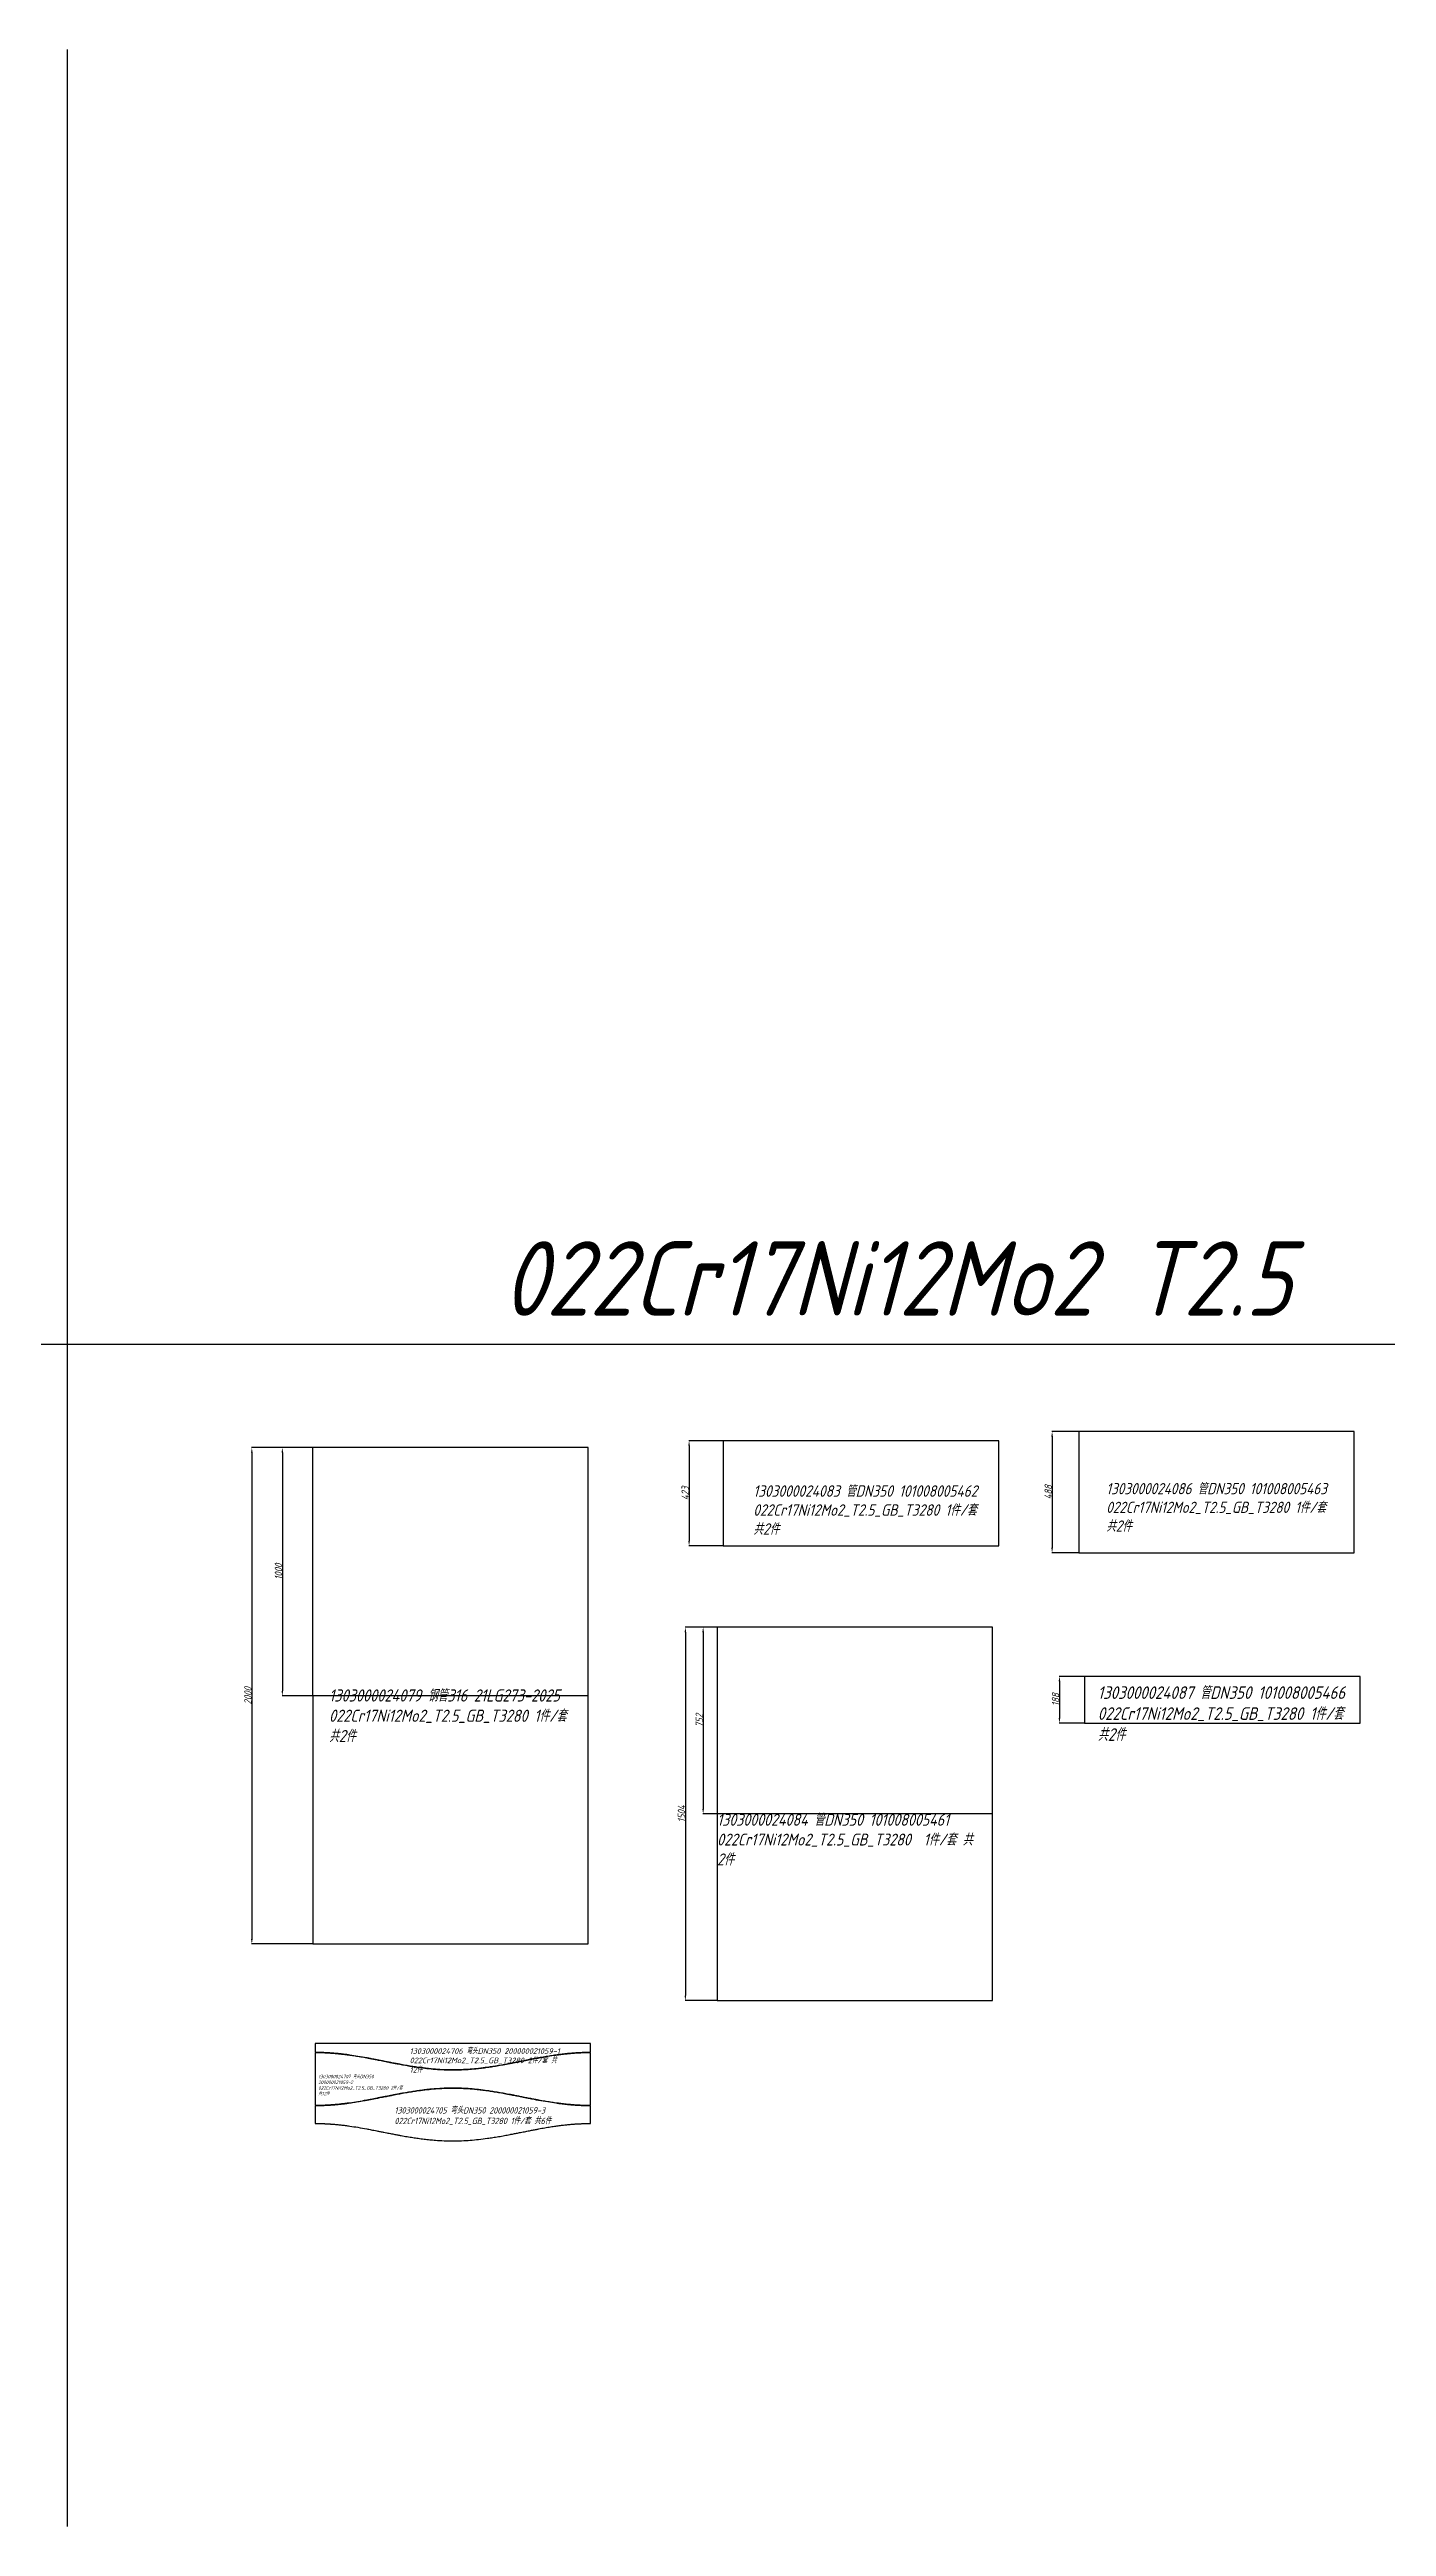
# Model space of a CAD drawing. Header units: millimetres. Extents: x -3655 to 91731, y -8503 to 8404.
# Drawn here: x 73522 to 78910, y -1596 to 8384 of the extents above; entities that cross this region are included whole.
import ezdxf

# ---------------------------------------------------------------- set-up
doc = ezdxf.new("R2010")
doc.units = ezdxf.units.MM
doc.layers.add('SLD-0', color=7, linetype='Continuous')
doc.styles.get("Standard").update_dxf_attribs({"font": 'gbeitc.shx', "bigfont": 'gbcbig.shx'})
doc.dimstyles.new('0000', dxfattribs={"dimtxt": 30, "dimasz": 20, "dimexe": 1.25, "dimexo": 0.625, "dimtad": 1, "dimtxsty": 'Standard', "dimcen": 2.5, "dimazin": 3, "dimtfac": 1, "dimtmove": 0, "dimatfit": 3})

# ---------------------------------------------------------------- blocks, each defined once
blk = doc.blocks.new('1303000024079 钢管316 21LG273-2025')
at = {"layer": 'Defpoints'}
for p, q in [((-1110.1, -5), (-1110, -2005)), ((0, -5), (-1110.1, -5)), ((0.1, -2005), (0, -5)), ((-1110, -2005), (0.1, -2005))]:
    blk.add_line(p, q, dxfattribs=at)
at = {"layer": 'Defpoints', "color": 1}
blk.add_line((0, -1005), (-1110, -1005), dxfattribs=at)
at = {"color": 3, "insert": (-1044.1, -979.2), "char_height": 49.028, "attachment_point": 1}
blk.add_mtext_dynamic_manual_height_columns('1303000024079 钢管316 21LG273-2025 022Cr17Ni12Mo2_T2.5_GB_T3280 1件/套 共2件', width=980.57, gutter_width=245.1, heights=[0], dxfattribs=at)
blk = doc.blocks.new('1303000024083 管DN350 101008005462')
at = {"layer": 'Defpoints'}
for p, q in [((-1110.1, 211.5), (-1110.1, -211.5)), ((0, 211.5), (-1110.1, 211.5)), ((0, -211.5), (0, 211.5)), ((-1110.1, -211.5), (0, -211.5))]:
    blk.add_line(p, q, dxfattribs=at)
at = {"color": 3, "insert": (-989.3, 32.2), "char_height": 45.895, "attachment_point": 1}
blk.add_mtext_dynamic_manual_height_columns('1303000024083 管DN350 101008005462 022Cr17Ni12Mo2_T2.5_GB_T3280 1件/套 共2件', width=917.893, gutter_width=229.5, heights=[0], dxfattribs=at)
blk = doc.blocks.new('1303000024084 管DN350 101008005461')
at = {"layer": 'Defpoints'}
for p, q in [((-1110.1, 752), (-1110.1, -752)), ((0, 752), (-1110.1, 752)), ((0, -752), (0, 752)), ((-1110.1, -752), (0, -752))]:
    blk.add_line(p, q, dxfattribs=at)
at = {"layer": 'Defpoints', "color": 1}
blk.add_line((0, 0), (-1110.1, 0), dxfattribs=at)
at = {"color": 3, "insert": (-1110.1, 0), "char_height": 47.805, "attachment_point": 1}
blk.add_mtext_dynamic_manual_height_columns('1303000024084 管DN350 101008005461 022Cr17Ni12Mo2_T2.5_GB_T3280  1件/套 共2件', width=1026.658, gutter_width=239, heights=[0], dxfattribs=at)
blk = doc.blocks.new('1303000024086 管DN350 101008005463')
at = {"layer": 'Defpoints'}
for p, q in [((0, 0), (-1110.1, 0)), ((0, -488), (0, 0)), ((-1110.1, 0), (-1110.1, -488)), ((-1110.1, -488), (0, -488))]:
    blk.add_line(p, q, dxfattribs=at)
at = {"color": 3, "insert": (-999.8, -207.3), "char_height": 45.125, "attachment_point": 1}
blk.add_mtext_dynamic_manual_height_columns('1303000024086 管DN350 101008005463 022Cr17Ni12Mo2_T2.5_GB_T3280 1件/套 共2件', width=902.494, gutter_width=225.6, heights=[0], dxfattribs=at)
blk = doc.blocks.new('1303000024087 管DN350 101008005466')
at = {"layer": 'Defpoints'}
for p, q in [((-1110.1, 94), (-1110.1, -94)), ((0, 94), (-1110.1, 94)), ((0, -94), (0, 94)), ((-1110.1, -94), (0, -94))]:
    blk.add_line(p, q, dxfattribs=at)
at = {"color": 3, "insert": (-1057.3, 53.8), "char_height": 50.702, "attachment_point": 1}
blk.add_mtext_dynamic_manual_height_columns('1303000024087 管DN350 101008005466 022Cr17Ni12Mo2_T2.5_GB_T3280 1件/套 共2件', width=1014.049, gutter_width=253.5, heights=[0], dxfattribs=at)
blk = doc.blocks.new('*D111')
at = {"color": 0, "lineweight": -2}
for p, q in [((74581.5, 2751.2), (74458.8, 2751.2)), ((74460, 2731.2), (74460, 1771.2)), ((74581.5, 1751.2), (74458.8, 1751.2))]:
    blk.add_line(p, q, dxfattribs=at)
at = {"color": 0}
for points in [[(74456.7, 2731.2), (74463.3, 2731.2), (74460, 2751.2)], [(74456.7, 1771.2), (74463.3, 1771.2), (74460, 1751.2)]]:
    blk.add_solid(points, dxfattribs=at)
at = {"layer": 'Defpoints', "color": 0}
for p in [(74582.1, 2751.2), (74460, 1751.2), (74582.2, 1751.2)]:
    blk.add_point(p, dxfattribs=at)
at = {"color": 0, "insert": (74444.4, 2251.2), "char_height": 30, "attachment_point": 5, "rotation": 90}
blk.add_mtext('1000', dxfattribs=at)
blk = doc.blocks.new('*D112')
at = {"color": 0, "lineweight": -2}
for p, q in [((74581.5, 2751.2), (74335.8, 2751.2)), ((74337, 2731.2), (74337, 771.2)), ((74581.6, 751.2), (74335.8, 751.2))]:
    blk.add_line(p, q, dxfattribs=at)
at = {"color": 0}
for points in [[(74333.7, 2731.2), (74340.4, 2731.2), (74337, 2751.2)], [(74333.7, 771.2), (74340.4, 771.2), (74337, 751.2)]]:
    blk.add_solid(points, dxfattribs=at)
at = {"layer": 'Defpoints', "color": 0}
for p in [(74582.1, 2751.2), (74337, 751.2), (74582.2, 751.2)]:
    blk.add_point(p, dxfattribs=at)
at = {"color": 0, "insert": (74321.4, 1751.2), "char_height": 30, "attachment_point": 5, "rotation": 90}
blk.add_mtext('2000', dxfattribs=at)
blk = doc.blocks.new('*D113')
at = {"color": 0, "lineweight": -2}
for p, q in [((76211.4, 2027.5), (76154.6, 2027.5)), ((76155.8, 2007.5), (76155.8, 1295.5)), ((76211.4, 1275.5), (76154.6, 1275.5))]:
    blk.add_line(p, q, dxfattribs=at)
at = {"color": 0}
for points in [[(76152.5, 2007.5), (76159.1, 2007.5), (76155.8, 2027.5)], [(76152.5, 1295.5), (76159.1, 1295.5), (76155.8, 1275.5)]]:
    blk.add_solid(points, dxfattribs=at)
at = {"layer": 'Defpoints', "color": 0}
for p in [(76212, 2027.5), (76155.8, 1275.5), (76212.1, 1275.5)]:
    blk.add_point(p, dxfattribs=at)
at = {"color": 0, "insert": (76140.2, 1651.5), "char_height": 30, "attachment_point": 5, "rotation": 90}
blk.add_mtext('752', dxfattribs=at)
blk = doc.blocks.new('*D114')
at = {"color": 0, "lineweight": -2}
for p, q in [((76211.4, 2027.5), (76082.9, 2027.5)), ((76084.2, 2007.5), (76084.2, 543.5)), ((76211.5, 523.5), (76082.9, 523.5))]:
    blk.add_line(p, q, dxfattribs=at)
at = {"color": 0}
for points in [[(76080.9, 2007.5), (76087.5, 2007.5), (76084.2, 2027.5)], [(76080.9, 543.5), (76087.5, 543.5), (76084.2, 523.5)]]:
    blk.add_solid(points, dxfattribs=at)
at = {"layer": 'Defpoints', "color": 0}
for p in [(76212, 2027.5), (76084.2, 523.5), (76212.1, 523.5)]:
    blk.add_point(p, dxfattribs=at)
at = {"color": 0, "insert": (76068.6, 1275.5), "char_height": 30, "attachment_point": 5, "rotation": 90}
blk.add_mtext('1504', dxfattribs=at)
blk = doc.blocks.new('*D115')
at = {"color": 0, "lineweight": -2}
for p, q in [((77692.6, 1829.6), (77590.3, 1829.6)), ((77591.6, 1809.6), (77591.6, 1661.6)), ((77692.6, 1641.6), (77590.3, 1641.6))]:
    blk.add_line(p, q, dxfattribs=at)
at = {"color": 0}
for points in [[(77588.3, 1809.6), (77594.9, 1809.6), (77591.6, 1829.6)], [(77588.3, 1661.6), (77594.9, 1661.6), (77591.6, 1641.6)]]:
    blk.add_solid(points, dxfattribs=at)
at = {"layer": 'Defpoints', "color": 0}
for p in [(77693.2, 1829.6), (77591.6, 1641.6), (77693.2, 1641.6)]:
    blk.add_point(p, dxfattribs=at)
at = {"color": 0, "insert": (77576, 1735.6), "char_height": 30, "attachment_point": 5, "rotation": 90}
blk.add_mtext('188', dxfattribs=at)
blk = doc.blocks.new('*D116')
at = {"color": 0, "lineweight": -2}
for p, q in [((76236.4, 2778.4), (76097.9, 2778.4)), ((76099.2, 2758.4), (76099.2, 2375.4)), ((76236.4, 2355.4), (76097.9, 2355.4))]:
    blk.add_line(p, q, dxfattribs=at)
at = {"color": 0}
for points in [[(76095.8, 2758.4), (76102.5, 2758.4), (76099.2, 2778.4)], [(76095.8, 2375.4), (76102.5, 2375.4), (76099.2, 2355.4)]]:
    blk.add_solid(points, dxfattribs=at)
at = {"layer": 'Defpoints', "color": 0}
for p in [(76237, 2778.4), (76099.2, 2355.4), (76237, 2355.4)]:
    blk.add_point(p, dxfattribs=at)
at = {"color": 0, "insert": (76083.5, 2566.9), "char_height": 30, "attachment_point": 5, "rotation": 90}
blk.add_mtext('423', dxfattribs=at)
blk = doc.blocks.new('*D117')
at = {"color": 0, "lineweight": -2}
for p, q in [((77669.3, 2815.6), (77560.8, 2815.6)), ((77562, 2795.6), (77562, 2347.6)), ((77669.3, 2327.6), (77560.8, 2327.6))]:
    blk.add_line(p, q, dxfattribs=at)
at = {"color": 0}
for points in [[(77558.7, 2795.6), (77565.3, 2795.6), (77562, 2815.6)], [(77558.7, 2347.6), (77565.3, 2347.6), (77562, 2327.6)]]:
    blk.add_solid(points, dxfattribs=at)
at = {"layer": 'Defpoints', "color": 0}
for p in [(77669.9, 2815.6), (77562, 2327.6), (77669.9, 2327.6)]:
    blk.add_point(p, dxfattribs=at)
at = {"color": 0, "insert": (77546.4, 2571.6), "char_height": 30, "attachment_point": 5, "rotation": 90}
blk.add_mtext('488', dxfattribs=at)
blk = doc.blocks.new('1303000024705 弯头DN350 200000021059-3')
at = {"layer": 'SLD-0'}
for p, q in [((-1110.1, 35.4), (-1110.1, -35.5)), ((0, -35.4), (0, 35.4))]:
    blk.add_line(p, q, dxfattribs=at)
for points, knots in [([(-277.5, 70.8), (-281.2, 71.5), (-288.4, 72.9), (-298.7, 75), (-308.4, 76.9), (-317.3, 78.6), (-325.6, 80.2), (-333.1, 81.6), (-340, 82.9), (-348.4, 84.4), (-358.6, 86.3), (-370.7, 88.4), (-382.4, 90.3), (-393.8, 92.1), (-404.7, 93.8), (-419.9, 96), (-439.1, 98.5), (-462.3, 101.1), (-500.8, 104.4), (-555, 106.6), (-613.1, 104.3), (-659.6, 99.9), (-690, 96.1), (-716.7, 92.1), (-739.7, 88.3), (-759, 84.9), (-774.5, 82), (-786.4, 79.8), (-800.2, 77.1), (-815.8, 74.1), (-826.8, 71.9), (-832.6, 70.8)], [0, 0, 0, 0, 0.020155, 0.039015, 0.056582, 0.072855, 0.087834, 0.101519, 0.113911, 0.125008, 0.147617, 0.169516, 0.190704, 0.211182, 0.230953, 0.250017, 0.293019, 0.334682, 0.375023, 0.500002, 0.624981, 0.68599, 0.749984, 0.788822, 0.830489, 0.874992, 0.893371, 0.915061, 0.940062, 0.968375, 1, 1, 1, 1]), ([(-832.6, 70.8), (-836.3, 70.1), (-843.4, 68.6), (-853.8, 66.6), (-863.4, 64.7), (-872.4, 62.9), (-880.6, 61.3), (-888.2, 59.8), (-895, 58.6), (-903.4, 57), (-913.7, 55.1), (-925.8, 53), (-937.5, 51), (-948.8, 49.2), (-959.7, 47.5), (-972.9, 45.5), (-988.3, 43.4), (-1005.9, 41.3), (-1023.1, 39.6), (-1036.4, 38.4), (-1045.8, 37.7), (-1051.5, 37.3), (-1057.3, 37), (-1063.1, 36.7), (-1068.9, 36.4), (-1074.7, 36.1), (-1080.5, 35.9), (-1086.4, 35.8), (-1092.3, 35.6), (-1098.2, 35.5), (-1104.1, 35.4), (-1108.1, 35.4), (-1110.1, 35.4)], [0, 0, 0, 0, 0.040308, 0.078028, 0.11316, 0.145704, 0.17566, 0.203028, 0.227808, 0.250001, 0.295221, 0.339016, 0.38139, 0.422345, 0.461881, 0.500003, 0.564761, 0.628004, 0.689745, 0.750002, 0.770434, 0.790936, 0.811509, 0.832154, 0.852872, 0.873663, 0.894529, 0.91547, 0.936486, 0.95758, 0.978751, 1, 1, 1, 1]), ([(0, 35.4), (-1, 35.4), (-3, 35.5), (-6.1, 35.5), (-9.1, 35.5), (-12.1, 35.5), (-15.2, 35.6), (-18.2, 35.6), (-21.2, 35.7), (-24.3, 35.8), (-27.3, 35.9), (-30.3, 36), (-33.4, 36.1), (-36.4, 36.2), (-39.5, 36.3), (-42.5, 36.5), (-45.6, 36.6), (-48.6, 36.8), (-51.7, 36.9), (-54.7, 37.1), (-57.8, 37.3), (-60.8, 37.5), (-63.9, 37.7), (-66.9, 38), (-74.6, 38.5), (-87, 39.6), (-104.2, 41.4), (-121.8, 43.5), (-144.6, 46.6), (-173.7, 51.1), (-199.5, 55.6), (-217.5, 59), (-227.1, 60.8), (-237.9, 63), (-250, 65.3), (-263.3, 68), (-272.6, 69.8), (-277.5, 70.8)], [0, 0, 0, 0, 0.010806, 0.021617, 0.032433, 0.043254, 0.054081, 0.064913, 0.07575, 0.086594, 0.097442, 0.108297, 0.119158, 0.130025, 0.140898, 0.151778, 0.162664, 0.173557, 0.184456, 0.195363, 0.206276, 0.217196, 0.228124, 0.239059, 0.250001, 0.310265, 0.372009, 0.435249, 0.500001, 0.61862, 0.749998, 0.780167, 0.814935, 0.854302, 0.898268, 0.946834, 1, 1, 1, 1]), ([(-1110.1, -35.5), (-1109.1, -35.5), (-1107, -35.5), (-1104, -35.5), (-1101, -35.5), (-1097.9, -35.6), (-1094.9, -35.6), (-1091.9, -35.7), (-1088.8, -35.7), (-1085.8, -35.8), (-1082.8, -35.9), (-1079.7, -36), (-1076.7, -36.1), (-1073.6, -36.2), (-1070.6, -36.4), (-1067.5, -36.5), (-1064.5, -36.7), (-1061.5, -36.8), (-1058.4, -37), (-1055.3, -37.2), (-1052.3, -37.4), (-1049.2, -37.6), (-1046.2, -37.8), (-1043.1, -38), (-1035.5, -38.6), (-1023.1, -39.6), (-1005.9, -41.4), (-988.3, -43.5), (-965.5, -46.6), (-936.4, -51.1), (-910.6, -55.7), (-892.6, -59), (-883, -60.9), (-872.2, -63), (-860.1, -65.4), (-846.7, -68), (-837.4, -69.9), (-832.6, -70.8)], [0, 0, 0, 0, 0.010806, 0.021617, 0.032433, 0.043254, 0.054081, 0.064913, 0.07575, 0.086594, 0.097442, 0.108297, 0.119158, 0.130025, 0.140898, 0.151778, 0.162664, 0.173557, 0.184456, 0.195363, 0.206276, 0.217196, 0.228124, 0.239059, 0.250001, 0.310265, 0.372009, 0.435249, 0.500001, 0.61862, 0.749998, 0.780167, 0.814935, 0.854302, 0.898268, 0.946834, 1, 1, 1, 1]), ([(-832.6, -70.8), (-828.9, -71.6), (-821.7, -73), (-811.3, -75), (-801.7, -76.9), (-792.7, -78.6), (-784.5, -80.2), (-776.9, -81.6), (-770.1, -82.9), (-761.7, -84.5), (-751.4, -86.3), (-739.3, -88.4), (-727.6, -90.4), (-716.3, -92.2), (-705.3, -93.8), (-690.2, -96), (-671, -98.5), (-647.8, -101.1), (-609.3, -104.5), (-555, -106.6), (-496.9, -104.3), (-450.4, -99.9), (-420.1, -96.1), (-393.4, -92.1), (-370.3, -88.4), (-351.1, -85), (-335.6, -82.1), (-323.6, -79.8), (-309.9, -77.2), (-294.3, -74.1), (-283.3, -72), (-277.5, -70.8)], [0, 0, 0, 0, 0.020155, 0.039015, 0.056582, 0.072855, 0.087834, 0.101519, 0.113911, 0.125008, 0.147617, 0.169516, 0.190704, 0.211182, 0.230953, 0.250017, 0.293019, 0.334682, 0.375023, 0.500002, 0.624981, 0.68599, 0.749984, 0.788822, 0.830489, 0.874992, 0.893371, 0.915061, 0.940062, 0.968375, 1, 1, 1, 1]), ([(-277.5, -70.8), (-273.8, -70.1), (-266.7, -68.7), (-256.3, -66.6), (-246.6, -64.7), (-237.7, -62.9), (-229.5, -61.3), (-221.9, -59.9), (-215.1, -58.6), (-206.6, -57), (-196.4, -55.1), (-184.3, -53), (-172.6, -51), (-161.3, -49.2), (-150.3, -47.5), (-137.2, -45.6), (-121.8, -43.5), (-104.2, -41.4), (-87, -39.6), (-73.7, -38.5), (-64.3, -37.8), (-58.5, -37.4), (-52.8, -37), (-47, -36.7), (-41.2, -36.4), (-35.4, -36.2), (-29.5, -36), (-23.7, -35.8), (-17.8, -35.6), (-11.9, -35.5), (-5.9, -35.5), (-2, -35.5), (0, -35.4)], [0, 0, 0, 0, 0.040308, 0.078028, 0.11316, 0.145704, 0.17566, 0.203028, 0.227808, 0.250001, 0.295221, 0.339016, 0.38139, 0.422345, 0.461881, 0.500003, 0.564761, 0.628004, 0.689745, 0.750002, 0.770434, 0.790936, 0.811509, 0.832154, 0.852872, 0.873663, 0.894529, 0.91547, 0.936486, 0.95758, 0.978751, 1, 1, 1, 1])]:
    blk.add_open_spline(points, degree=3, knots=knots, dxfattribs=at)
at = {"color": 3, "insert": (-790, 30), "char_height": 25.537, "attachment_point": 1}
blk.add_mtext_dynamic_manual_height_columns('1303000024705 弯头DN350 200000021059-3 022Cr17Ni12Mo2_T2.5_GB_T3280 1件/套 共6件', width=606.933, gutter_width=127.7, heights=[0], dxfattribs=at)
blk = doc.blocks.new('1303000024707 弯头DN350 200000021059-2')
at = {"layer": 'SLD-0'}
for p, q in [((0, 105.7), (0, -105.7)), ((1110.1, -105.7), (1110.1, 105.7))]:
    blk.add_line(p, q, dxfattribs=at)
for points, knots in [([(277.5, 70.8), (273.8, 71.5), (266.7, 73), (256.3, 75), (246.6, 76.9), (237.7, 78.6), (229.4, 80.2), (221.9, 81.6), (215.1, 82.9), (206.6, 84.4), (196.4, 86.3), (184.3, 88.4), (172.6, 90.3), (161.3, 92.2), (150.3, 93.8), (137.1, 95.7), (121.8, 97.8), (104.2, 99.8), (86.9, 101.6), (73.6, 102.7), (64.1, 103.4), (58.3, 103.8), (52.4, 104.2), (46.6, 104.5), (40.7, 104.8), (34.9, 105), (29.1, 105.2), (23.2, 105.4), (17.4, 105.5), (11.6, 105.6), (5.8, 105.7), (1.9, 105.7), (0, 105.7)], [0, 0, 0, 0, 0.040304, 0.078022, 0.113152, 0.145695, 0.175652, 0.203021, 0.227804, 0.250001, 0.295211, 0.339002, 0.381374, 0.42233, 0.461871, 0.500001, 0.564747, 0.627986, 0.689731, 0.75, 0.770971, 0.791915, 0.812832, 0.833722, 0.854587, 0.875428, 0.896244, 0.917038, 0.93781, 0.95856, 0.97929, 1, 1, 1, 1]), ([(1110.1, 105.7), (1109, 105.7), (1106.8, 105.7), (1103.6, 105.7), (1100.3, 105.6), (1097.1, 105.6), (1093.9, 105.5), (1090.7, 105.5), (1087.5, 105.4), (1084.3, 105.3), (1081.1, 105.2), (1077.9, 105.1), (1074.7, 105), (1071.5, 104.9), (1068.3, 104.7), (1065.2, 104.6), (1062, 104.4), (1058.9, 104.2), (1055.7, 104.1), (1052.6, 103.9), (1049.4, 103.7), (1046.3, 103.5), (1043.2, 103.2), (1035.5, 102.7), (1023.1, 101.6), (1005.9, 99.9), (988.3, 97.8), (965.5, 94.8), (936.4, 90.3), (910.6, 85.8), (892.6, 82.5), (883, 80.7), (872.2, 78.6), (860.1, 76.2), (846.7, 73.6), (837.4, 71.8), (832.6, 70.8)], [0, 0, 0, 0, 0.011601, 0.023178, 0.034732, 0.046263, 0.057771, 0.069256, 0.080719, 0.092158, 0.103575, 0.114969, 0.126342, 0.137692, 0.149019, 0.160325, 0.17161, 0.182872, 0.194113, 0.205333, 0.216531, 0.227708, 0.238864, 0.249999, 0.310261, 0.372005, 0.435246, 0.499999, 0.618617, 0.749998, 0.780165, 0.814931, 0.854298, 0.898265, 0.946832, 1, 1, 1, 1]), ([(832.6, 70.8), (828.9, 70.1), (821.7, 68.7), (811.3, 66.6), (801.7, 64.7), (792.7, 62.9), (784.5, 61.3), (777, 59.9), (770.1, 58.6), (761.7, 57), (751.4, 55.2), (739.4, 53), (727.7, 51), (716.3, 49.2), (705.4, 47.5), (690.2, 45.3), (671, 42.7), (647.8, 40.1), (609.3, 36.7), (555, 34.5), (496.9, 36.9), (450.4, 41.3), (420, 45.2), (393.4, 49.2), (370.3, 53), (351.1, 56.5), (335.6, 59.4), (323.6, 61.7), (309.9, 64.4), (294.3, 67.5), (283.3, 69.7), (277.5, 70.8)], [0, 0, 0, 0, 0.020154, 0.039014, 0.056581, 0.072854, 0.087833, 0.101518, 0.11391, 0.125009, 0.147617, 0.169515, 0.190703, 0.211182, 0.230953, 0.250017, 0.293019, 0.334682, 0.375024, 0.500002, 0.62498, 0.685981, 0.749984, 0.788815, 0.830481, 0.874991, 0.893368, 0.915057, 0.940059, 0.968373, 1, 1, 1, 1]), ([(0, -105.7), (1.1, -105.7), (3.3, -105.7), (6.5, -105.6), (9.7, -105.6), (13, -105.6), (16.2, -105.5), (19.4, -105.4), (22.6, -105.4), (25.8, -105.3), (29, -105.2), (32.2, -105.1), (35.4, -105), (38.6, -104.8), (41.7, -104.7), (44.9, -104.5), (48.1, -104.4), (51.2, -104.2), (54.4, -104), (57.5, -103.8), (60.6, -103.6), (63.8, -103.4), (66.9, -103.2), (74.6, -102.6), (87, -101.6), (104.2, -99.8), (121.8, -97.8), (144.6, -94.7), (173.7, -90.3), (199.4, -85.8), (217.5, -82.4), (227, -80.6), (237.9, -78.6), (250, -76.2), (263.3, -73.6), (272.6, -71.8), (277.5, -70.8)], [0, 0, 0, 0, 0.011601, 0.023178, 0.034732, 0.046263, 0.057771, 0.069256, 0.080719, 0.092158, 0.103575, 0.114969, 0.126342, 0.137692, 0.149019, 0.160325, 0.17161, 0.182872, 0.194113, 0.205333, 0.216531, 0.227708, 0.238864, 0.249999, 0.310261, 0.372005, 0.435246, 0.499999, 0.618617, 0.749998, 0.780165, 0.814931, 0.854298, 0.898265, 0.946832, 1, 1, 1, 1]), ([(277.5, -70.8), (281.2, -70.1), (288.4, -68.6), (298.7, -66.6), (308.4, -64.7), (317.3, -62.9), (325.6, -61.3), (333.1, -59.9), (339.9, -58.6), (348.4, -57), (358.6, -55.1), (370.7, -53), (382.4, -51), (393.8, -49.2), (404.7, -47.5), (419.8, -45.3), (439, -42.7), (462.3, -40.1), (500.8, -36.7), (555, -34.5), (613.2, -36.8), (659.7, -41.3), (690, -45.1), (716.7, -49.2), (739.8, -53), (759, -56.5), (774.5, -59.4), (786.5, -61.7), (800.2, -64.4), (815.8, -67.4), (826.8, -69.6), (832.6, -70.8)], [0, 0, 0, 0, 0.020154, 0.039014, 0.056581, 0.072854, 0.087833, 0.101518, 0.11391, 0.125009, 0.147617, 0.169515, 0.190703, 0.211182, 0.230953, 0.250017, 0.293019, 0.334682, 0.375024, 0.500002, 0.62498, 0.685981, 0.749984, 0.788815, 0.830481, 0.874991, 0.893368, 0.915057, 0.940059, 0.968373, 1, 1, 1, 1]), ([(832.6, -70.8), (836.3, -71.5), (843.4, -72.9), (853.8, -75), (863.4, -76.8), (872.4, -78.6), (880.6, -80.1), (888.2, -81.6), (895, -82.9), (903.5, -84.4), (913.7, -86.3), (925.8, -88.4), (937.5, -90.3), (948.8, -92.1), (959.8, -93.8), (972.9, -95.7), (988.3, -97.7), (1005.9, -99.8), (1023.1, -101.6), (1036.4, -102.7), (1046, -103.4), (1051.8, -103.8), (1057.7, -104.1), (1063.5, -104.4), (1069.3, -104.7), (1075.2, -105), (1081, -105.2), (1086.8, -105.3), (1092.6, -105.5), (1098.5, -105.6), (1104.3, -105.6), (1108.1, -105.6), (1110.1, -105.7)], [0, 0, 0, 0, 0.040304, 0.078022, 0.113152, 0.145695, 0.175652, 0.203021, 0.227804, 0.250001, 0.295211, 0.339002, 0.381374, 0.42233, 0.461871, 0.500001, 0.564747, 0.627986, 0.689731, 0.75, 0.770971, 0.791915, 0.812832, 0.833722, 0.854587, 0.875428, 0.896244, 0.917038, 0.93781, 0.95856, 0.97929, 1, 1, 1, 1])]:
    blk.add_open_spline(points, degree=3, knots=knots, dxfattribs=at)
at = {"color": 3, "insert": (13.1, 16.9), "char_height": 13.808, "attachment_point": 1}
blk.add_mtext_dynamic_manual_height_columns('1303000024707 弯头DN350 200000021059-2 022Cr17Ni12Mo2_T2.5_GB_T3280 2件/套 共12件', width=276.157, gutter_width=69, heights=[0], dxfattribs=at)
blk = doc.blocks.new('1303000024706 弯头DN350 200000021059-1')
at = {"layer": 'SLD-0'}
for p, q in [((-1110.1, -752), (-1110.1, -787.5)), ((0, -752), (-1110.1, -752)), ((0, -787.4), (0, -752))]:
    blk.add_line(p, q, dxfattribs=at)
for points, knots in [([(-1110.1, -787.5), (-1109, -787.5), (-1107, -787.5), (-1104, -787.5), (-1101, -787.5), (-1097.9, -787.6), (-1094.9, -787.6), (-1091.9, -787.7), (-1088.8, -787.7), (-1085.8, -787.8), (-1082.7, -787.9), (-1079.7, -788), (-1076.7, -788.1), (-1073.6, -788.2), (-1070.6, -788.4), (-1067.5, -788.5), (-1064.5, -788.7), (-1061.4, -788.8), (-1058.4, -789), (-1055.3, -789.2), (-1052.3, -789.4), (-1049.2, -789.6), (-1046.2, -789.8), (-1043.1, -790), (-1035.5, -790.6), (-1023.1, -791.6), (-1005.9, -793.4), (-988.3, -795.5), (-965.4, -798.6), (-936.4, -803.1), (-910.6, -807.7), (-892.6, -811), (-883, -812.9), (-872.2, -815), (-860.1, -817.4), (-846.7, -820), (-837.4, -821.9), (-832.5, -822.8)], [0, 0, 0, 0, 0.010806, 0.021617, 0.032433, 0.043254, 0.054081, 0.064913, 0.07575, 0.086594, 0.097442, 0.108297, 0.119158, 0.130025, 0.140898, 0.151778, 0.162664, 0.173557, 0.184456, 0.195363, 0.206276, 0.217196, 0.228124, 0.239059, 0.250001, 0.310265, 0.372009, 0.435249, 0.500001, 0.61862, 0.749998, 0.780167, 0.814935, 0.854302, 0.898268, 0.946834, 1, 1, 1, 1]), ([(-277.5, -822.8), (-273.8, -822.1), (-266.7, -820.7), (-256.3, -818.6), (-246.6, -816.7), (-237.7, -814.9), (-229.4, -813.3), (-221.9, -811.9), (-215.1, -810.6), (-206.6, -809), (-196.4, -807.1), (-184.3, -805), (-172.6, -803), (-161.3, -801.2), (-150.3, -799.5), (-137.1, -797.6), (-121.8, -795.5), (-104.2, -793.4), (-86.9, -791.6), (-73.7, -790.5), (-64.3, -789.8), (-58.5, -789.4), (-52.8, -789), (-47, -788.7), (-41.2, -788.4), (-35.4, -788.2), (-29.5, -788), (-23.7, -787.8), (-17.8, -787.6), (-11.9, -787.5), (-5.9, -787.5), (-2, -787.5), (0, -787.4)], [0, 0, 0, 0, 0.040308, 0.078028, 0.11316, 0.145704, 0.17566, 0.203028, 0.227808, 0.250001, 0.295221, 0.339016, 0.38139, 0.422345, 0.461881, 0.500003, 0.564761, 0.628004, 0.689745, 0.750002, 0.770434, 0.790936, 0.811509, 0.832154, 0.852872, 0.873663, 0.894529, 0.91547, 0.936486, 0.95758, 0.978751, 1, 1, 1, 1]), ([(-832.5, -822.8), (-828.8, -823.6), (-821.7, -825), (-811.3, -827), (-801.7, -828.9), (-792.7, -830.6), (-784.5, -832.2), (-776.9, -833.6), (-770.1, -834.9), (-761.6, -836.5), (-751.4, -838.3), (-739.3, -840.4), (-727.6, -842.4), (-716.3, -844.2), (-705.3, -845.8), (-690.2, -848), (-671, -850.5), (-647.8, -853.1), (-609.3, -856.5), (-555, -858.6), (-496.9, -856.3), (-450.4, -851.9), (-420, -848.1), (-393.4, -844.1), (-370.3, -840.4), (-351.1, -837), (-335.5, -834.1), (-323.6, -831.8), (-309.8, -829.2), (-294.3, -826.1), (-283.3, -824), (-277.5, -822.8)], [0, 0, 0, 0, 0.020155, 0.039015, 0.056582, 0.072855, 0.087834, 0.101519, 0.113911, 0.125008, 0.147617, 0.169516, 0.190704, 0.211182, 0.230953, 0.250017, 0.293019, 0.334682, 0.375023, 0.500002, 0.624981, 0.68599, 0.749984, 0.788822, 0.830489, 0.874992, 0.893371, 0.915061, 0.940062, 0.968375, 1, 1, 1, 1])]:
    blk.add_open_spline(points, degree=3, knots=knots, dxfattribs=at)
at = {"color": 3, "insert": (-728.8, -771.8), "char_height": 22.565, "attachment_point": 1}
blk.add_mtext_dynamic_manual_height_columns('1303000024706 弯头DN350 200000021059-1 022Cr17Ni12Mo2_T2.5_GB_T3280 2件/套 共12件', width=485.442, gutter_width=112.8, heights=[0], dxfattribs=at)

msp = doc.modelspace()

# ---------------------------------------------------------------- linework, layer by layer
at = {"color": 4}
msp.add_line((73592.75503, 8384.16588), (73592.75503, -1595.6143), dxfattribs=at)
at = {"color": 1}
msp.add_line((-877.53221, 3168.57596), (91731.15181, 3168.57596), dxfattribs=at)

# ---------------------------------------------------------------- block references
for name, p in [('1303000024086 管DN350 101008005463', (78780.00673, 2815.678)), ('1303000024079 钢管316 21LG273-2025', (75692.20642, 2756.27981)), ('1303000024083 管DN350 101008005462', (77347.09829, 2566.97389)), ('1303000024084 管DN350 101008005461', (77322.12851, 1275.54452)), ('1303000024087 管DN350 101008005466', (78803.29441, 1735.60715)), ('1303000024706 弯头DN350 200000021059-1', (75701.94793, 1102.84521)), ('1303000024707 弯头DN350 200000021059-2', (74591.90122, 207.18567)), ('1303000024705 弯头DN350 200000021059-3', (75701.97701, 63.58856))]:
    msp.add_blockref(name, p, dxfattribs=at)

# ---------------------------------------------------------------- texts
at = {"color": 1, "insert": (75346.5983, 3582.60176), "char_height": 300, "attachment_point": 1}
msp.add_mtext_dynamic_manual_height_columns('022Cr17Ni12Mo2 T2.5', width=3157.1461598, gutter_width=12.5, heights=[0], dxfattribs=at)

# ---------------------------------------------------------------- dimensions: what is measured, and where the dimension line sits
at = {"color": 1}
for base, p1, p2, picture, middle in [((77562.01098, 2327.64679), (77669.9349, 2815.64679), (77669.94863, 2327.64679), '*D117', (77546.38598, 2571.64679)), ((74337.03718, 751.24859), (74582.1346, 2751.24859), (74582.19112, 751.24859), '*D112', (74321.41218, 1751.24859)), ((74460.01171, 1751.24859), (74582.1346, 2751.24859), (74582.16272, 1751.24859), '*D111', (74444.38671, 2251.24859)), ((76099.17407, 2355.44268), (76237.02052, 2778.44268), (76237.03241, 2355.44268), '*D116', (76083.54907, 2566.94268)), ((76084.18483, 523.51331), (76212.03553, 2027.5133), (76212.07783, 523.51331), '*D114', (76068.55983, 1275.5133)), ((76155.80191, 1275.5133), (76212.03553, 2027.5133), (76212.05668, 1275.5133), '*D113', (76140.17691, 1651.5133)), ((77591.5977, 1641.57593), (77693.21994, 1829.57593), (77693.22523, 1641.57593), '*D115', (77575.9727, 1735.57593))]:
    dim = msp.add_linear_dim(base=base, p1=p1, p2=p2, angle=90, dimstyle='0000', dxfattribs=at)
    dim.commit()
    dim.dimension.update_dxf_attribs({"geometry": picture, "text_midpoint": middle})

doc.saveas('drawing.dxf')
